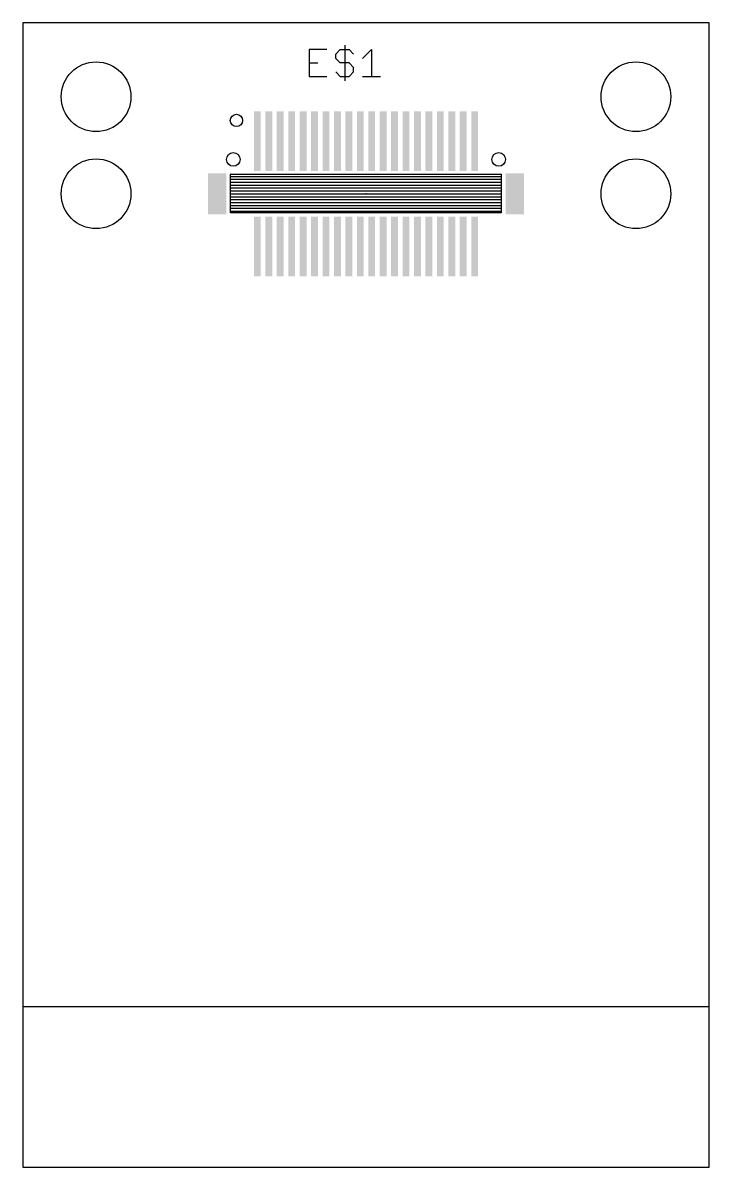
# Model space of a CAD drawing. Extents: x 29.4 to 59.5, y 3.2 to 53.2.
import ezdxf

# ---------------------------------------------------------------- set-up
doc = ezdxf.new("R2010")
doc.units = 0
for name, color, linetype in [('1', 22, 'CONTINUOUS'), ('20', 7, 'CONTINUOUS'), ('21', 253, 'CONTINUOUS'), ('23', 7, 'CONTINUOUS'), ('41', 22, 'CONTINUOUS')]:
    doc.layers.add(name, color=color, linetype=linetype)

# ---------------------------------------------------------------- blocks, each defined once
blk = doc.blocks.new('RECT')
blk.add_solid([(-0.5, -0.5), (0.5, -0.5), (-0.5, 0.5), (0.5, 0.5)])

msp = doc.modelspace()

# ---------------------------------------------------------------- linework, layer by layer
at = {"layer": '20'}
for centre, radius in [((32.65, 49.96), 1.524), ((56.25, 49.96), 1.524), ((38.65, 47.22), 0.3), ((50.25, 47.22), 0.3), ((32.65, 45.72), 1.524), ((56.25, 45.72), 1.524)]:
    msp.add_circle(centre, radius, dxfattribs=at)
at = {"layer": '21'}
for p, q in [((29.45, 53.188), (29.45, 10.188)), ((59.45, 53.188), (29.45, 53.188)), ((59.45, 10.188), (59.45, 53.188)), ((42.7404, 52.0202), (41.9608, 52.0202)), ((41.9608, 52.0202), (41.9608, 50.8508)), ((43.1302, 51.8253), (43.3251, 52.0202)), ((43.3251, 52.0202), (43.7149, 52.0202)), ((43.52, 52.2151), (43.52, 50.6559)), ((43.7149, 52.0202), (43.9098, 51.8253)), ((44.2996, 51.6304), (44.6894, 52.0202)), ((44.6894, 52.0202), (44.6894, 50.8508)), ((43.1302, 51.6304), (43.1302, 51.8253)), ((43.3251, 51.4355), (43.1302, 51.6304)), ((41.9608, 51.4355), (42.3506, 51.4355)), ((43.1302, 51.0457), (43.3251, 50.8508)), ((43.7149, 51.4355), (43.3251, 51.4355)), ((43.9098, 51.2406), (43.7149, 51.4355)), ((43.7149, 50.8508), (43.9098, 51.0457)), ((43.9098, 51.0457), (43.9098, 51.2406)), ((41.9608, 50.8508), (42.7404, 50.8508)), ((43.3251, 50.8508), (43.7149, 50.8508)), ((44.2996, 50.8508), (45.0792, 50.8508)), ((29.45, 10.188), (29.45, 3.188)), ((59.45, 10.188), (29.45, 10.188)), ((59.45, 3.188), (59.45, 10.188)), ((29.45, 3.188), (59.45, 3.188))]:
    msp.add_line(p, q, dxfattribs=at)
msp.add_circle((38.7884, 48.9265), 0.2694, dxfattribs=at)
at = {"layer": '23'}
msp.add_point((44.45, 45.72), dxfattribs=at)
at = {"layer": '41'}
for p, q in [((38.5191, 46.5821), (50.3635, 46.5821)), ((38.5203, 46.5812), (38.5191, 46.5821)), ((38.5203, 44.8927), (38.5203, 46.5812)), ((50.3635, 46.5821), (50.3635, 44.8927)), ((38.5203, 46.482), (50.3635, 46.482)), ((38.5203, 46.355), (50.3635, 46.355)), ((38.5203, 46.228), (50.3635, 46.228)), ((38.5203, 46.101), (50.3635, 46.101)), ((38.5203, 45.974), (50.3635, 45.974)), ((38.5203, 45.847), (50.3635, 45.847)), ((38.5203, 45.72), (50.3635, 45.72)), ((38.5203, 45.593), (50.3635, 45.593)), ((38.5203, 45.466), (50.3635, 45.466)), ((38.5203, 45.339), (50.3635, 45.339)), ((38.5203, 45.212), (50.3635, 45.212)), ((38.5203, 45.085), (50.3635, 45.085)), ((38.5203, 44.958), (50.3635, 44.958)), ((50.3635, 44.8927), (38.5203, 44.8927))]:
    msp.add_line(p, q, dxfattribs=at)

# ---------------------------------------------------------------- block references
at = {"layer": '1', "rotation": 90}
for p, xscale, yscale in [((39.7, 48.02), 2.6, 0.3), ((40.2, 48.02), 2.6, 0.3), ((40.7, 48.02), 2.6, 0.3), ((41.2, 48.02), 2.6, 0.3), ((41.7, 48.02), 2.6, 0.3), ((42.2, 48.02), 2.6, 0.3), ((42.7, 48.02), 2.6, 0.3), ((43.2, 48.02), 2.6, 0.3), ((43.7, 48.02), 2.6, 0.3), ((44.2, 48.02), 2.6, 0.3), ((44.7, 48.02), 2.6, 0.3), ((45.2, 48.02), 2.6, 0.3), ((45.7, 48.02), 2.6, 0.3), ((46.2, 48.02), 2.6, 0.3), ((46.7, 48.02), 2.6, 0.3), ((47.2, 48.02), 2.6, 0.3), ((47.7, 48.02), 2.6, 0.3), ((48.2, 48.02), 2.6, 0.3), ((48.7, 48.02), 2.6, 0.3), ((49.2, 48.02), 2.6, 0.3), ((37.95, 45.72), 1.8, 0.8), ((50.95, 45.72), 1.8, 0.8), ((39.7, 43.42), 2.6, 0.3), ((40.2, 43.42), 2.6, 0.3), ((40.7, 43.42), 2.6, 0.3), ((41.2, 43.42), 2.6, 0.3), ((41.7, 43.42), 2.6, 0.3), ((42.2, 43.42), 2.6, 0.3), ((42.7, 43.42), 2.6, 0.3), ((43.2, 43.42), 2.6, 0.3), ((43.7, 43.42), 2.6, 0.3), ((44.2, 43.42), 2.6, 0.3), ((44.7, 43.42), 2.6, 0.3), ((45.2, 43.42), 2.6, 0.3), ((45.7, 43.42), 2.6, 0.3), ((46.2, 43.42), 2.6, 0.3), ((46.7, 43.42), 2.6, 0.3), ((47.2, 43.42), 2.6, 0.3), ((47.7, 43.42), 2.6, 0.3), ((48.2, 43.42), 2.6, 0.3), ((48.7, 43.42), 2.6, 0.3), ((49.2, 43.42), 2.6, 0.3)]:
    msp.add_blockref('RECT', p, dxfattribs=dict(at, xscale=xscale, yscale=yscale))

doc.saveas('drawing.dxf')
